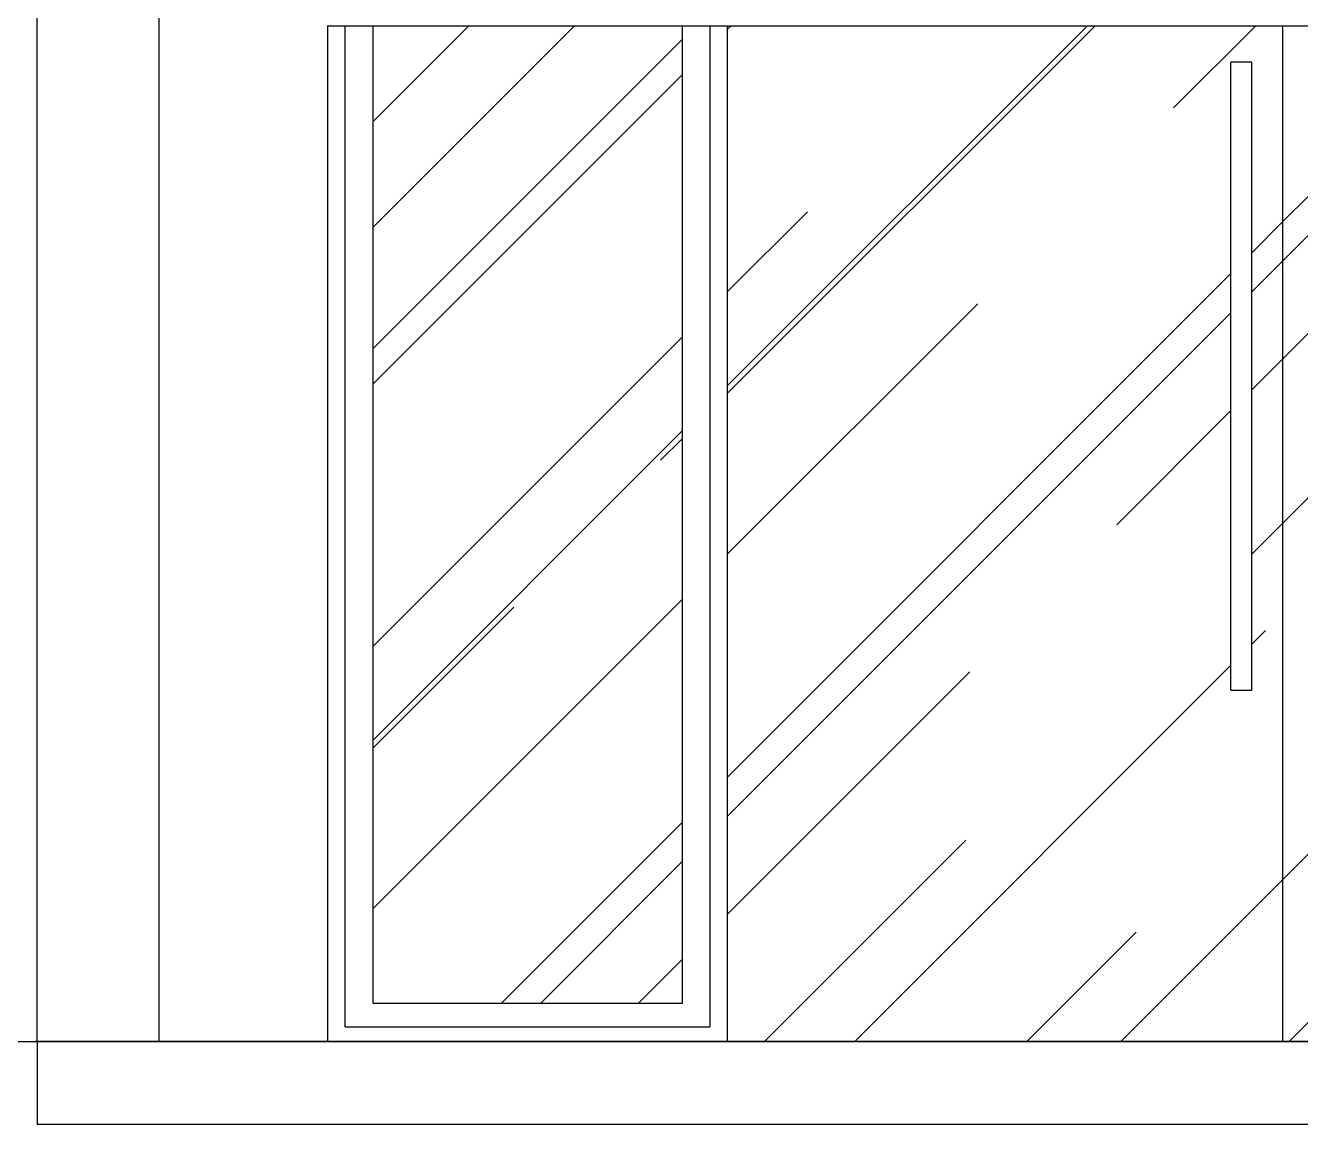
# Model space of a CAD drawing. Header units: inches. Extents: x 442278 to 842836, y -356313 to 59457.
# Drawn here: x 478992 to 481295, y -4 to 1981 of the extents above; entities that cross this region are included whole.
import ezdxf

# ---------------------------------------------------------------- set-up
doc = ezdxf.new("R2010")
doc.units = ezdxf.units.IN
doc.header["$LTSCALE"] = 250
doc.header["$MEASUREMENT"] = 0
doc.layers.add('HACTH250', color=250, linetype='Continuous')
doc.layers.add('LA.DIM', color=251, linetype='Continuous')
doc.styles.add('AVANTH', font='')
doc.styles.get('AVANTH').set_extended_font_data('.VnAvantH')
doc.linetypes.add('TX', pattern='A,676.874288,-193.500228,["tx",AVANTH,S=240.510514,R=359.931402,X=0,Y=-131.162874],-560.72896,746.79278', length=2177.896256)
pattern_1 = [(45, (207156.4, 51374.74), (424.2641, 1131.37085), [7500, -1000, 2500, -500]), (45, (207449.85, 52021.74), (-823.7794, 116.6726), [1500, -165, 3000, -375]), (45, (207032.66, 51852.04), (1601.59686, 2075.3584), [4000, -700, 2000, -500])]

msp = doc.modelspace()

# ---------------------------------------------------------------- hatches: boundary and pattern name
at = {"layer": 'HACTH250', "linetype": 'TX'}
h = msp.add_hatch(dxfattribs=at)
h.set_pattern_fill('AR-RROOF', color=256, scale=500, angle=45, style=0)
h.set_pattern_definition(pattern_1)
h.paths.add_polyline_path([(480178.35, 1980.88), (479620.08, 1980.88), (479620.08, 215.07), (480178.35, 215.07)])
h = msp.add_hatch(dxfattribs=at)
h.set_pattern_fill('AR-RROOF', color=256, scale=500, angle=45, style=0)
h.set_pattern_definition(pattern_1)
h.paths.add_polyline_path([(481263.53, 1980.88), (480259.9, 1980.88), (480259.9, 146.39), (481263.53, 146.39)])
h.paths.add_polyline_path([(481169.7, 1915.13), (481207.34, 1915.13), (481207.34, 780.77), (481169.7, 780.77)], flags=16)
h = msp.add_hatch(dxfattribs=at)
h.set_pattern_fill('AR-RROOF', color=256, scale=500, angle=45, style=0)
h.set_pattern_definition(pattern_1)
h.paths.add_polyline_path([(482267.17, 1980.88), (481263.53, 1980.88), (481263.53, 146.39), (482267.17, 146.39)])
h.paths.add_polyline_path([(481349.1, 780.77), (481311.47, 780.77), (481311.47, 1915.13), (481349.1, 1915.13)], flags=16)

# ---------------------------------------------------------------- linework, layer by layer
for p, q in [((479013.53, 146.39), (479013.53, 2893.11)), ((479233.53, 146.39), (479233.53, 2893.11)), ((479538.53, 1980.88), (479538.53, 1981.48)), ((479538.53, 146.39), (479538.53, 1980.88)), ((479538.53, 1980.88), (479569.9, 1980.88)), ((479569.9, 172.8), (479569.9, 1980.88)), ((479569.9, 1980.88), (479620.08, 1980.88)), ((479620.08, 215.07), (479620.08, 1980.88)), ((479620.08, 1980.88), (480178.35, 1980.88)), ((480178.35, 1980.88), (480178.35, 215.07)), ((480178.35, 1980.88), (480228.53, 1980.88)), ((480228.53, 1980.88), (480228.53, 172.8)), ((480228.53, 1980.88), (480259.9, 1980.88)), ((480259.9, 1980.88), (480259.9, 146.39)), ((480259.9, 1980.88), (481263.53, 1980.88)), ((481263.53, 146.39), (481263.53, 1980.88)), ((481263.53, 1980.88), (482267.17, 1980.88)), ((481169.7, 780.77), (481169.7, 1915.13)), ((481207.34, 1915.13), (481169.7, 1915.13)), ((481207.34, 780.77), (481207.34, 1915.13)), ((481169.7, 780.77), (481207.34, 780.77)), ((480178.35, 215.07), (479620.08, 215.07)), ((479569.9, 172.8), (480228.53, 172.8)), ((479018.29, 146.39), (479009.55, 146.39)), ((479009.55, 146.39), (479018.29, 146.39)), ((479018.46, 146.39), (479012.66, 146.39)), ((479012.66, 146.39), (479018.46, 146.39)), ((479013.53, 146.39), (479013.53, -3.61)), ((479233.53, 146.39), (479013.53, 146.39)), ((479013.53, 146.39), (479123.53, 146.39)), ((479013.53, 146.39), (479123.53, 146.39)), ((479123.53, 146.39), (479013.53, 146.39)), ((479123.53, 146.39), (479013.53, 146.39)), ((479027.49, 146.39), (479018.29, 146.39)), ((479018.29, 146.39), (479027.49, 146.39)), ((479024.71, 146.39), (479018.46, 146.39)), ((479018.46, 146.39), (479024.71, 146.39)), ((479031.39, 146.39), (479024.71, 146.39)), ((479024.71, 146.39), (479031.39, 146.39)), ((479037.1, 146.39), (479027.49, 146.39)), ((479027.49, 146.39), (479037.1, 146.39)), ((479038.46, 146.39), (479031.39, 146.39)), ((479031.39, 146.39), (479038.46, 146.39)), ((479047.07, 146.39), (479037.1, 146.39)), ((479037.1, 146.39), (479047.07, 146.39)), ((479045.89, 146.39), (479038.46, 146.39)), ((479038.46, 146.39), (479045.89, 146.39)), ((479053.66, 146.39), (479045.89, 146.39)), ((479045.89, 146.39), (479053.66, 146.39)), ((479057.38, 146.39), (479047.07, 146.39)), ((479047.07, 146.39), (479057.38, 146.39)), ((479061.72, 146.39), (479053.66, 146.39)), ((479053.66, 146.39), (479061.72, 146.39)), ((479067.97, 146.39), (479057.38, 146.39)), ((479057.38, 146.39), (479067.97, 146.39)), ((479070.05, 146.39), (479061.72, 146.39)), ((479061.72, 146.39), (479070.05, 146.39)), ((479078.79, 146.39), (479067.97, 146.39)), ((479067.97, 146.39), (479078.79, 146.39)), ((479078.61, 146.39), (479070.05, 146.39)), ((479070.05, 146.39), (479078.61, 146.39)), ((479087.36, 146.39), (479078.61, 146.39)), ((479078.61, 146.39), (479087.36, 146.39)), ((479089.81, 146.39), (479078.79, 146.39)), ((479078.79, 146.39), (479089.81, 146.39)), ((479096.27, 146.39), (479087.36, 146.39)), ((479087.36, 146.39), (479096.27, 146.39)), ((479100.97, 146.39), (479089.81, 146.39)), ((479089.81, 146.39), (479100.97, 146.39)), ((479105.29, 146.39), (479096.27, 146.39)), ((479096.27, 146.39), (479105.29, 146.39)), ((479112.23, 146.39), (479100.97, 146.39)), ((479100.97, 146.39), (479112.23, 146.39)), ((479114.39, 146.39), (479105.29, 146.39)), ((479105.29, 146.39), (479114.39, 146.39)), ((479123.53, 146.39), (479112.23, 146.39)), ((479112.23, 146.39), (479123.53, 146.39)), ((479123.53, 146.39), (479114.39, 146.39)), ((479114.39, 146.39), (479123.53, 146.39)), ((479123.53, 146.39), (479132.68, 146.39)), ((479132.68, 146.39), (479123.53, 146.39)), ((479123.53, 146.39), (479134.84, 146.39)), ((479134.84, 146.39), (479123.53, 146.39)), ((479233.53, 146.39), (479123.53, 146.39)), ((479233.53, 146.39), (479123.53, 146.39)), ((479123.53, 146.39), (479233.53, 146.39)), ((479123.53, 146.39), (479233.53, 146.39)), ((479132.68, 146.39), (479141.78, 146.39)), ((479141.78, 146.39), (479132.68, 146.39)), ((479134.84, 146.39), (479146.1, 146.39)), ((479146.1, 146.39), (479134.84, 146.39)), ((479141.78, 146.39), (479150.8, 146.39)), ((479150.8, 146.39), (479141.78, 146.39)), ((479146.1, 146.39), (479157.26, 146.39)), ((479157.26, 146.39), (479146.1, 146.39)), ((479150.8, 146.39), (479159.71, 146.39)), ((479159.71, 146.39), (479150.8, 146.39)), ((479157.26, 146.39), (479168.28, 146.39)), ((479168.28, 146.39), (479157.26, 146.39)), ((479159.71, 146.39), (479168.46, 146.39)), ((479168.46, 146.39), (479159.71, 146.39)), ((479168.28, 146.39), (479179.1, 146.39)), ((479179.1, 146.39), (479168.28, 146.39)), ((479168.46, 146.39), (479177.02, 146.39)), ((479177.02, 146.39), (479168.46, 146.39)), ((479177.02, 146.39), (479185.35, 146.39)), ((479185.35, 146.39), (479177.02, 146.39)), ((479179.1, 146.39), (479189.69, 146.39)), ((479189.69, 146.39), (479179.1, 146.39)), ((479185.35, 146.39), (479193.41, 146.39)), ((479193.41, 146.39), (479185.35, 146.39)), ((479189.69, 146.39), (479200, 146.39)), ((479200, 146.39), (479189.69, 146.39)), ((479193.41, 146.39), (479201.18, 146.39)), ((479201.18, 146.39), (479193.41, 146.39)), ((479200, 146.39), (479209.97, 146.39)), ((479209.97, 146.39), (479200, 146.39)), ((479201.18, 146.39), (479208.61, 146.39)), ((479208.61, 146.39), (479201.18, 146.39)), ((479208.61, 146.39), (479215.68, 146.39)), ((479215.68, 146.39), (479208.61, 146.39)), ((479209.97, 146.39), (479219.58, 146.39)), ((479219.58, 146.39), (479209.97, 146.39)), ((479215.68, 146.39), (479222.36, 146.39)), ((479222.36, 146.39), (479215.68, 146.39)), ((479219.58, 146.39), (479228.77, 146.39)), ((479228.77, 146.39), (479219.58, 146.39)), ((479222.36, 146.39), (479228.61, 146.39)), ((479228.61, 146.39), (479222.36, 146.39)), ((479228.61, 146.39), (479234.41, 146.39)), ((479234.41, 146.39), (479228.61, 146.39)), ((479228.77, 146.39), (479237.52, 146.39)), ((479237.52, 146.39), (479228.77, 146.39)), ((479233.53, 146.39), (479538.53, 146.39)), ((479233.53, 146.39), (479763.53, 146.39)), ((483293.53, 146.39), (479233.53, 146.39)), ((479234.41, 146.39), (479239.74, 146.39)), ((479239.74, 146.39), (479234.41, 146.39)), ((479237.52, 146.39), (479245.78, 146.39)), ((479245.78, 146.39), (479237.52, 146.39)), ((479239.74, 146.39), (479244.57, 146.39)), ((479244.57, 146.39), (479239.74, 146.39)), ((479244.57, 146.39), (479248.88, 146.39)), ((479248.88, 146.39), (479244.57, 146.39)), ((479245.78, 146.39), (479253.51, 146.39)), ((479253.51, 146.39), (479245.78, 146.39)), ((479248.88, 146.39), (479252.65, 146.39)), ((479252.65, 146.39), (479248.88, 146.39)), ((479252.65, 146.39), (479255.88, 146.39)), ((479255.88, 146.39), (479252.65, 146.39)), ((479253.51, 146.39), (479260.69, 146.39)), ((479260.69, 146.39), (479253.51, 146.39)), ((479255.88, 146.39), (479258.53, 146.39)), ((479258.53, 146.39), (479255.88, 146.39)), ((479258.53, 146.39), (479260.61, 146.39)), ((479260.61, 146.39), (479258.53, 146.39)), ((479260.61, 146.39), (479262.1, 146.39)), ((479262.1, 146.39), (479260.61, 146.39)), ((479260.69, 146.39), (479267.27, 146.39)), ((479267.27, 146.39), (479260.69, 146.39)), ((479262.1, 146.39), (479262.99, 146.39)), ((479262.99, 146.39), (479262.1, 146.39)), ((479262.99, 146.39), (479263.29, 146.39)), ((479263.29, 146.39), (479262.99, 146.39)), ((479267.27, 146.39), (479273.25, 146.39)), ((479273.25, 146.39), (479267.27, 146.39)), ((479273.25, 146.39), (479278.58, 146.39)), ((479278.58, 146.39), (479273.25, 146.39)), ((479278.58, 146.39), (479283.25, 146.39)), ((479283.25, 146.39), (479278.58, 146.39)), ((479283.25, 146.39), (479287.24, 146.39)), ((479287.24, 146.39), (479283.25, 146.39)), ((479287.24, 146.39), (479290.52, 146.39)), ((479290.52, 146.39), (479287.24, 146.39)), ((479290.52, 146.39), (479293.09, 146.39)), ((479293.09, 146.39), (479290.52, 146.39)), ((479293.09, 146.39), (479294.93, 146.39)), ((479294.93, 146.39), (479293.09, 146.39)), ((479294.93, 146.39), (479296.04, 146.39)), ((479296.04, 146.39), (479294.93, 146.39)), ((479296.04, 146.39), (479296.41, 146.39)), ((479296.41, 146.39), (479296.04, 146.39)), ((479370.5, 146.39), (479304.41, 146.39)), ((480259.9, 146.39), (479538.53, 146.39)), ((479763.53, 146.39), (482763.53, 146.39)), ((481263.53, 146.39), (480259.9, 146.39)), ((482267.17, 146.39), (480259.9, 146.39)), ((482267.17, 146.39), (481263.53, 146.39)), ((483513.53, -3.61), (479013.53, -3.61))]:
    msp.add_line(p, q)
at = {"layer": 'LA.DIM'}
msp.add_line((469233.07, 146.39), (493071.84, 146.39), dxfattribs=at)

doc.saveas('drawing.dxf')
